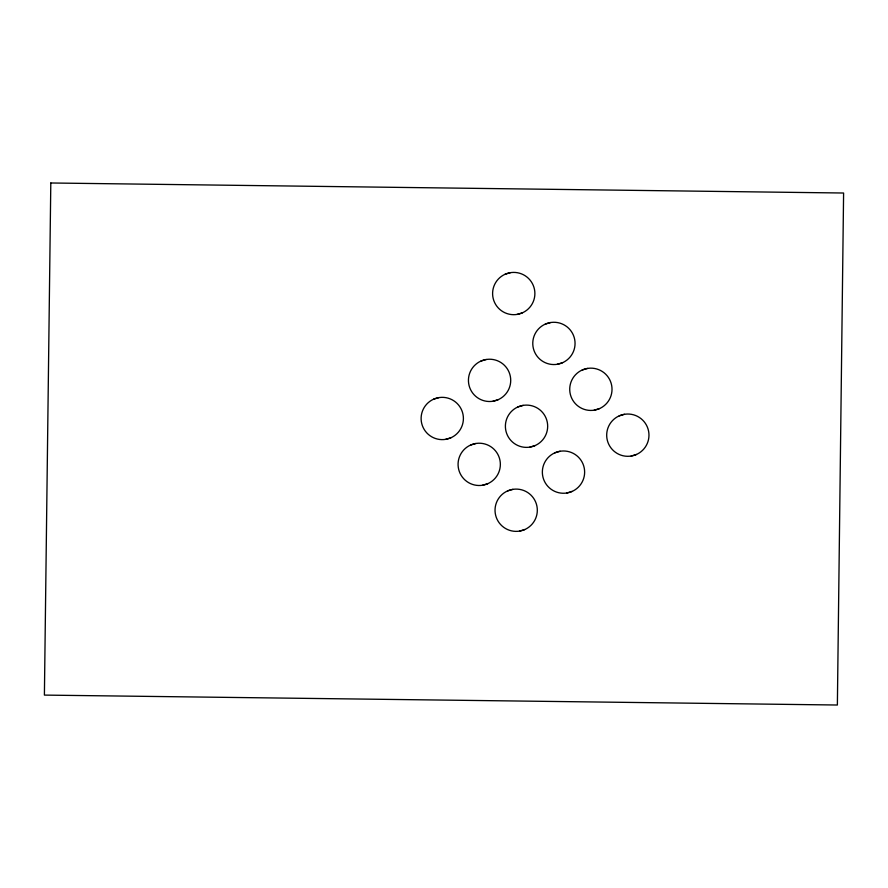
<?xml version="1.0" encoding="UTF-8"?>
<svg xmlns="http://www.w3.org/2000/svg" width="888" height="888" viewBox="0 0 888 888"><rect width="100%" height="100%" fill="white"/><g stroke="black" fill="none" stroke-linecap="round" stroke-linejoin="round"><path stroke-width="1.33" d="M505.094 274.248A21.146 21.146 0 0 1 534.776 295.704A21.146 21.146 0 0 1 501.354 310.678A21.146 21.146 0 0 1 505.094 274.248L510.389 272.672M517.094 314.419L522.388 312.842M545.265 324.12A21.146 21.146 0 0 1 574.947 345.576A21.146 21.146 0 0 1 541.525 360.55A21.146 21.146 0 0 1 545.265 324.12L550.56 322.533M480.93 361.072A21.146 21.146 0 0 1 510.611 382.528A21.146 21.146 0 0 1 477.189 397.502A21.146 21.146 0 0 1 480.93 361.072L486.213 359.485M433.61 399.189A21.146 21.146 0 0 1 463.292 420.646A21.146 21.146 0 0 1 429.87 435.62A21.146 21.146 0 0 1 433.61 399.189L438.894 397.602M557.264 364.291L562.559 362.715M582.228 369.996A21.146 21.146 0 0 1 611.91 391.453A21.146 21.146 0 0 1 578.476 406.427A21.146 21.146 0 0 1 582.228 369.996L587.512 368.42M492.929 401.243L498.224 399.667M517.882 406.948A21.146 21.146 0 0 1 547.563 428.405A21.146 21.146 0 0 1 514.141 443.378A21.146 21.146 0 0 1 517.882 406.948L523.176 405.372M445.61 439.36L450.904 437.784M470.562 445.066A21.146 21.146 0 0 1 500.244 466.522A21.146 21.146 0 0 1 466.822 481.496A21.146 21.146 0 0 1 470.562 445.066L475.857 443.489M594.227 410.167L599.511 408.591M619.18 415.873A21.146 21.146 0 0 1 648.862 437.329A21.146 21.146 0 0 1 615.44 452.303A21.146 21.146 0 0 1 619.18 415.873L624.475 414.296M529.892 447.119L535.175 445.543M554.845 452.825A21.146 21.146 0 0 1 584.526 474.281A21.146 21.146 0 0 1 551.104 489.255A21.146 21.146 0 0 1 554.845 452.825L560.139 451.248M482.573 485.237L487.856 483.66M507.525 490.942A21.146 21.146 0 0 1 537.207 512.398A21.146 21.146 0 0 1 503.785 527.372A21.146 21.146 0 0 1 507.525 490.942L512.82 489.366M631.19 456.044L636.474 454.467M566.844 492.995L572.138 491.419M519.524 531.113L524.819 529.537M50.805 182.984L44.4 695.093L837.373 705.017L843.6 193.018L50.805 182.984"/></g></svg>
